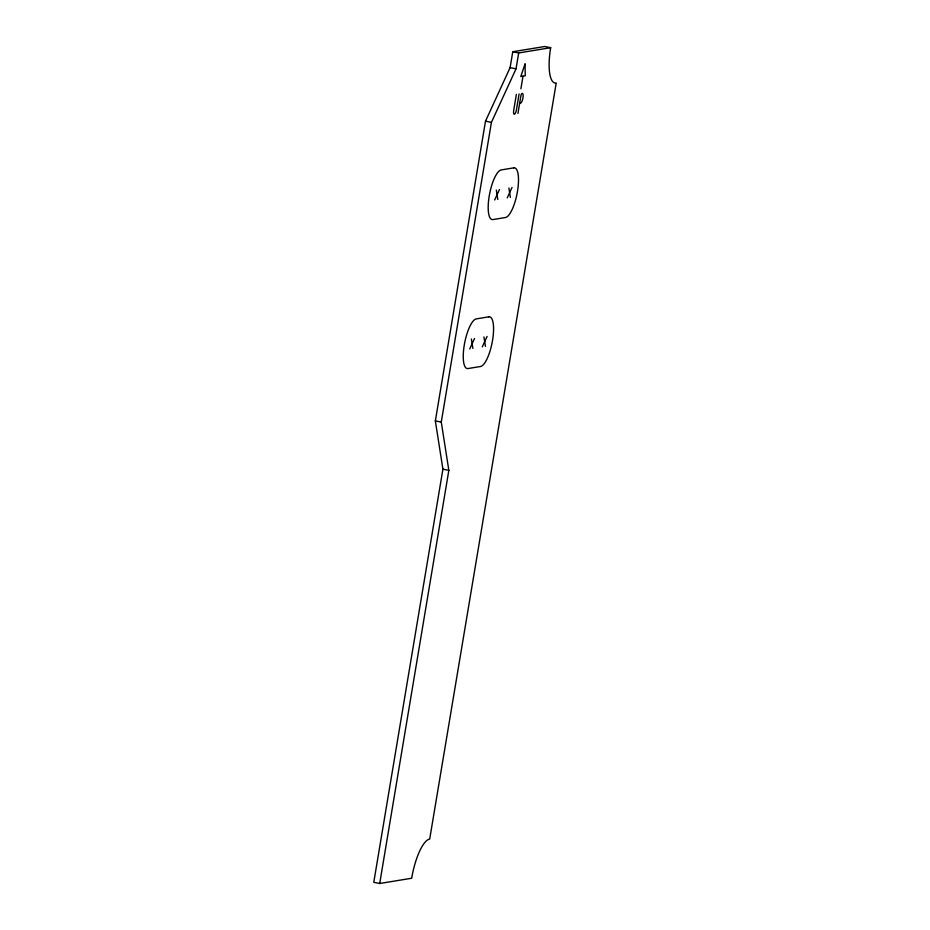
<?xml version="1.0" encoding="UTF-8"?>
<svg xmlns="http://www.w3.org/2000/svg" width="930" height="930" viewBox="0 0 930 930"><rect width="100%" height="100%" fill="white"/><g stroke="black" fill="none" stroke-linecap="round" stroke-linejoin="round"><path stroke-width="1.4" d="M435.345 420.906L485.495 121.179L510.105 67.634L512.767 51.755L544.748 46.5L550.676 47.697A37.979 11.23 -78.6 0 0 556.221 83.003L429.695 839.058A37.979 11.23 -78.6 0 0 411.688 878.246L379.707 883.5L373.779 882.303L442.913 469.162L435.345 420.906L441.273 422.092L448.841 470.348L379.707 883.5M441.273 422.092L491.424 122.376L516.034 68.832L518.696 52.952L550.676 47.697M516.383 94.383L513.732 110.17A4.383 1.29 -78.6 0 0 514.371 114.239A4.383 1.29 -78.6 0 0 516.452 109.717L519.091 93.942M520.893 88.815L523.009 76.167M517.952 113.437L520.881 95.906A2.372 0.698 -78.6 0 1 522.009 93.453L522.242 93.419A4.883 1.442 -78.6 0 1 522.951 97.952A4.883 1.442 -78.6 0 1 520.637 102.998L519.835 103.125M494.667 199.973L499.468 189.522M507.222 197.904L512.023 187.465M469.731 348.948L474.533 338.497M482.286 346.878L487.088 336.439M512.767 51.755L518.696 52.952M510.105 67.634L516.034 68.832M485.495 121.179L491.424 122.376M442.913 469.162L448.841 470.348M508.884 187.976L510.361 197.393M496.329 190.046L497.806 199.462M483.949 336.951L485.437 346.367M471.394 339.02L472.87 348.436M525.055 63.984L520.788 76.527L525.241 75.795L525.055 63.984M513.779 167.853L501.224 169.923A25.319 7.487 -78.6 0 0 489.215 196.044A25.319 7.487 -78.6 0 0 492.912 219.573L505.467 217.515A25.319 7.487 -78.6 0 0 517.475 191.394A25.319 7.487 -78.6 0 0 513.779 167.853M488.843 316.828L476.288 318.897A25.319 7.487 -78.6 0 0 464.279 345.018A25.319 7.487 -78.6 0 0 467.976 368.559L480.543 366.49A25.319 7.487 -78.6 0 0 492.54 340.368A25.319 7.487 -78.6 0 0 488.843 316.828"/></g></svg>
